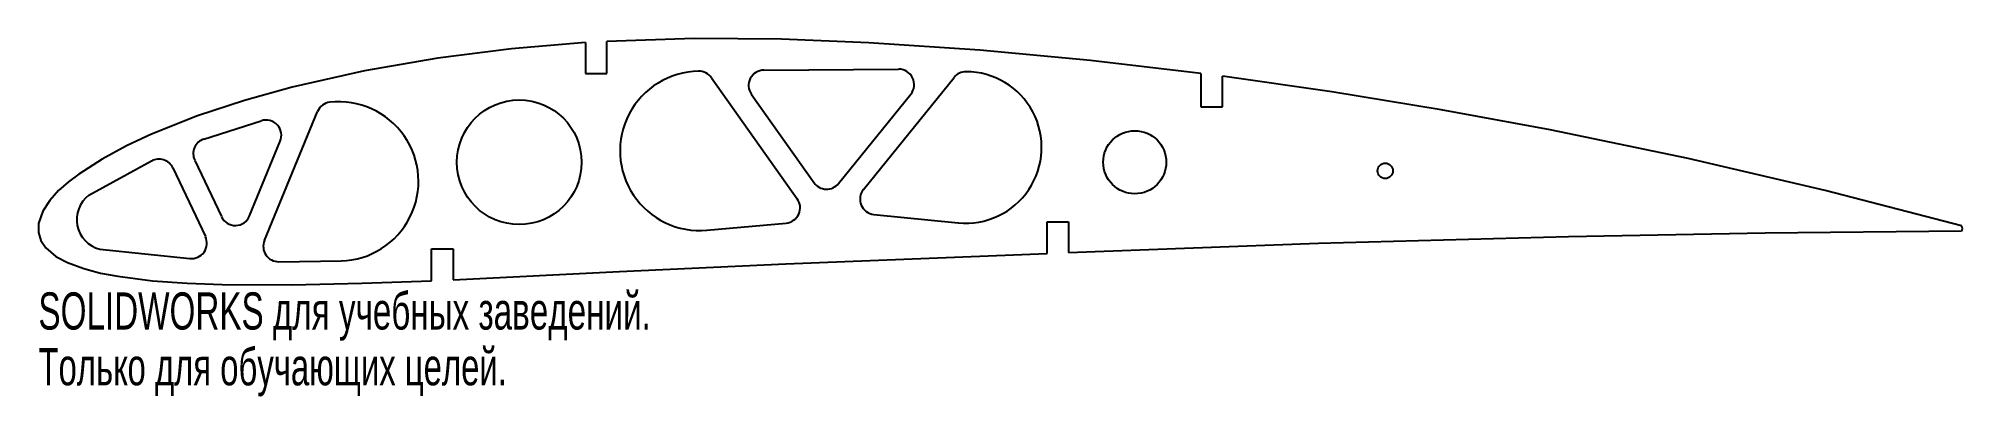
# Model space of a CAD drawing. Extents: x 0 to 250, y -22 to 25.
import ezdxf
from ezdxf.enums import TextEntityAlignment as Align

# ---------------------------------------------------------------- set-up
doc = ezdxf.new("R2010")
doc.units = 0
doc.layers.get('0').update_dxf_attribs({"linetype": 'CONTINUOUS'})

msp = doc.modelspace()

# ---------------------------------------------------------------- linework, layer by layer
at = {"color": 7, "linetype": 'CONTINUOUS'}
for p, q in [((71.13, 24.16), (71.13, 20.16)), ((73.93, 20.16), (73.93, 24.32)), ((71.13, 20.16), (73.93, 20.16)), ((94.33, 20.58), (111.84, 20.71)), ((151.13, 20.15), (151.13, 15.79)), ((87.5, 19.6), (98.66, 3.85)), ((107.27, 5.07), (119.04, 19.64)), ((153.93, 15.79), (153.93, 19.79)), ((29.4, -1.57), (36.29, 15.18)), ((92.71, 17.43), (100.85, 5.94)), ((104.03, 5.84), (113.41, 17.45)), ((151.13, 15.79), (153.93, 15.79)), ((21.54, 11.61), (29, 13.99)), ((27.47, 1.62), (31.46, 11.33)), ((6.58, 4.31), (14.72, 8.77)), ((17.49, 7.87), (21.73, -1.07)), ((20.34, 8.85), (23.81, 1.53)), ((86.93, -0.23), (97.21, 0.7)), ((108.62, 1.82), (119.6, 0.73)), ((131.13, 0.85), (133.93, 0.85)), ((131.13, -3.26), (131.13, 0.85)), ((133.93, 0.85), (133.93, -3.15)), ((8, -2.69), (19.71, -3.92)), ((31.28, -4.33), (39.37, -4.22)), ((51.13, -2.67), (53.93, -2.67)), ((51.13, -6.8), (51.13, -2.67)), ((53.93, -2.67), (53.93, -6.67))]:
    msp.add_line(p, q, dxfattribs=at)
at = {"color": 7, "linetype": 'CONTINUOUS', "flags": 128}
for points in [[(71.13, 24.16), (61.52, 23.35), (51.94, 22.14), (42.43, 20.5), (33.02, 18.38), (26.82, 16.65), (20.71, 14.63), (14.73, 12.25), (11.47, 10.73), (8.3, 9.02), (5.27, 7.07), (3.92, 6.04), (2.65, 4.91), (1.51, 3.65), (0.59, 2.23), (0.05, 0.62)], [(151.13, 20.15), (136.78, 21.83), (122.39, 23.17), (107.98, 24.14), (96.63, 24.61), (85.28, 24.7), (73.93, 24.32)], [(250, 0.32), (232.28, 4.92), (214.45, 9.08), (196.52, 12.8), (182.37, 15.41), (168.17, 17.75), (153.93, 19.79)], [(0.05, 0.62), (0.03, -0.51), (0.36, -1.59), (0.99, -2.54), (2.29, -3.63), (3.79, -4.44), (5.92, -5.23), (8.11, -5.8), (10.34, -6.23), (14.84, -6.8), (19.37, -7.14), (23.91, -7.31), (32.98, -7.35), (42.06, -7.14), (51.13, -6.8)], [(133.93, -3.15), (166.42, -1.93), (198.92, -1.03), (224.46, -0.57), (250, -0.32)], [(53.93, -6.67), (75.54, -5.6), (97.16, -4.62), (131.13, -3.26)]]:
    msp.add_lwpolyline(points, dxfattribs=at)
at = {"color": 7, "linetype": 'CONTINUOUS'}
for centre, radius in [((62.53, 8.6), 8.1), ((142.53, 8.6), 4.1), ((175.09, 7.49), 1)]:
    msp.add_circle(centre, radius, dxfattribs=at)
for centre, radius, start, end in [((85.99, 10.08), 10.36, 90.8696, 275.1871), ((85.87, 18.44), 2, 35.3196, 90.8696), ((94.34, 18.58), 2, 90.3943, 215.3196), ((111.86, 18.71), 2, 321.0562, 90.3943), ((120.6, 18.38), 2, 89.871, 141.0562), ((120.58, 10.53), 9.85, 264.3106, 89.871), ((38.14, 14.42), 2, 96.5097, 157.6437), ((39.08, 6.12), 10.35, 271.5615, 96.5097), ((29.61, 12.09), 2, 337.6437, 107.6834), ((22.15, 9.71), 2, 107.6834, 205.3535), ((15.68, 7.01), 2, 25.3535, 118.6887), ((102.48, 7.1), 2, 215.3196, 321.0562), ((108.82, 3.81), 2, 141.0562, 264.3106), ((8.96, 1.15), 3.96, 126.9093, 256.009), ((97.03, 2.69), 2, 275.1871, 35.3196), ((25.62, 2.38), 2, 205.3535, 337.6437), ((249.69, 0), 0.445, 315, 45), ((19.92, -1.93), 2, 264.0116, 25.3535), ((31.25, -2.33), 2, 157.6437, 270.761)]:
    msp.add_arc(centre, radius, start, end, dxfattribs=at)

# ---------------------------------------------------------------- texts
for s, width, p in [('SOLIDWORKS для учебных заведений.', 0.668182, (0.03, -14.6)), ('Только для обучающих целей.', 0.661111, (0.03, -21.85))]:
    msp.add_text(s, height=4.8336, dxfattribs=dict(at, width=width)).set_placement(p, align=Align.BOTTOM_LEFT)

doc.saveas('drawing.dxf')
